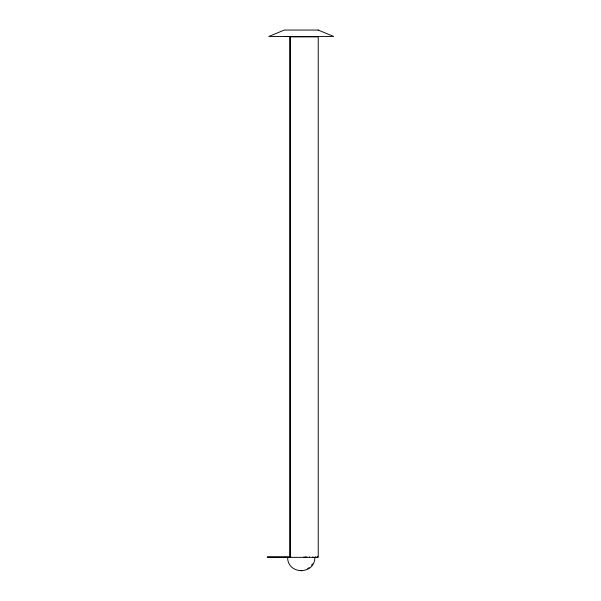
<?xml version="1.0" encoding="UTF-8"?>
<svg xmlns="http://www.w3.org/2000/svg" width="601" height="601" viewBox="0 0 601 601"><rect width="100%" height="100%" fill="white"/><g stroke="black" fill="none" stroke-linecap="round" stroke-linejoin="round"><path stroke-width="0.9" d="M314.841 557.352C315.022 575.007 287.466 575.007 287.646 557.352M311.543 565.256L312.49 563.843M307.727 568.599L309.139 567.652M318.237 30.05L284.318 30.05L268.827 36.466L333.653 36.466L318.162 30.05M284.326 36.556L289.629 36.556M301.319 36.556L290.005 36.556L290.005 557.352M290.08 36.886L318.237 36.886L318.237 557.345L267.347 557.352L267.347 556.789L290.892 556.789M317.666 556.789L317.666 557.352M317.11 556.789L317.11 557.352M315.465 556.789L315.465 557.352M312.858 556.789L312.858 557.352M309.455 556.789L309.455 557.352M306.728 556.789L306.803 557.352M305.496 556.789L305.496 557.352M304.091 556.789L304.091 557.352M301.244 570.484L301.244 570.95M290.08 36.556L290.08 557.352"/></g></svg>
